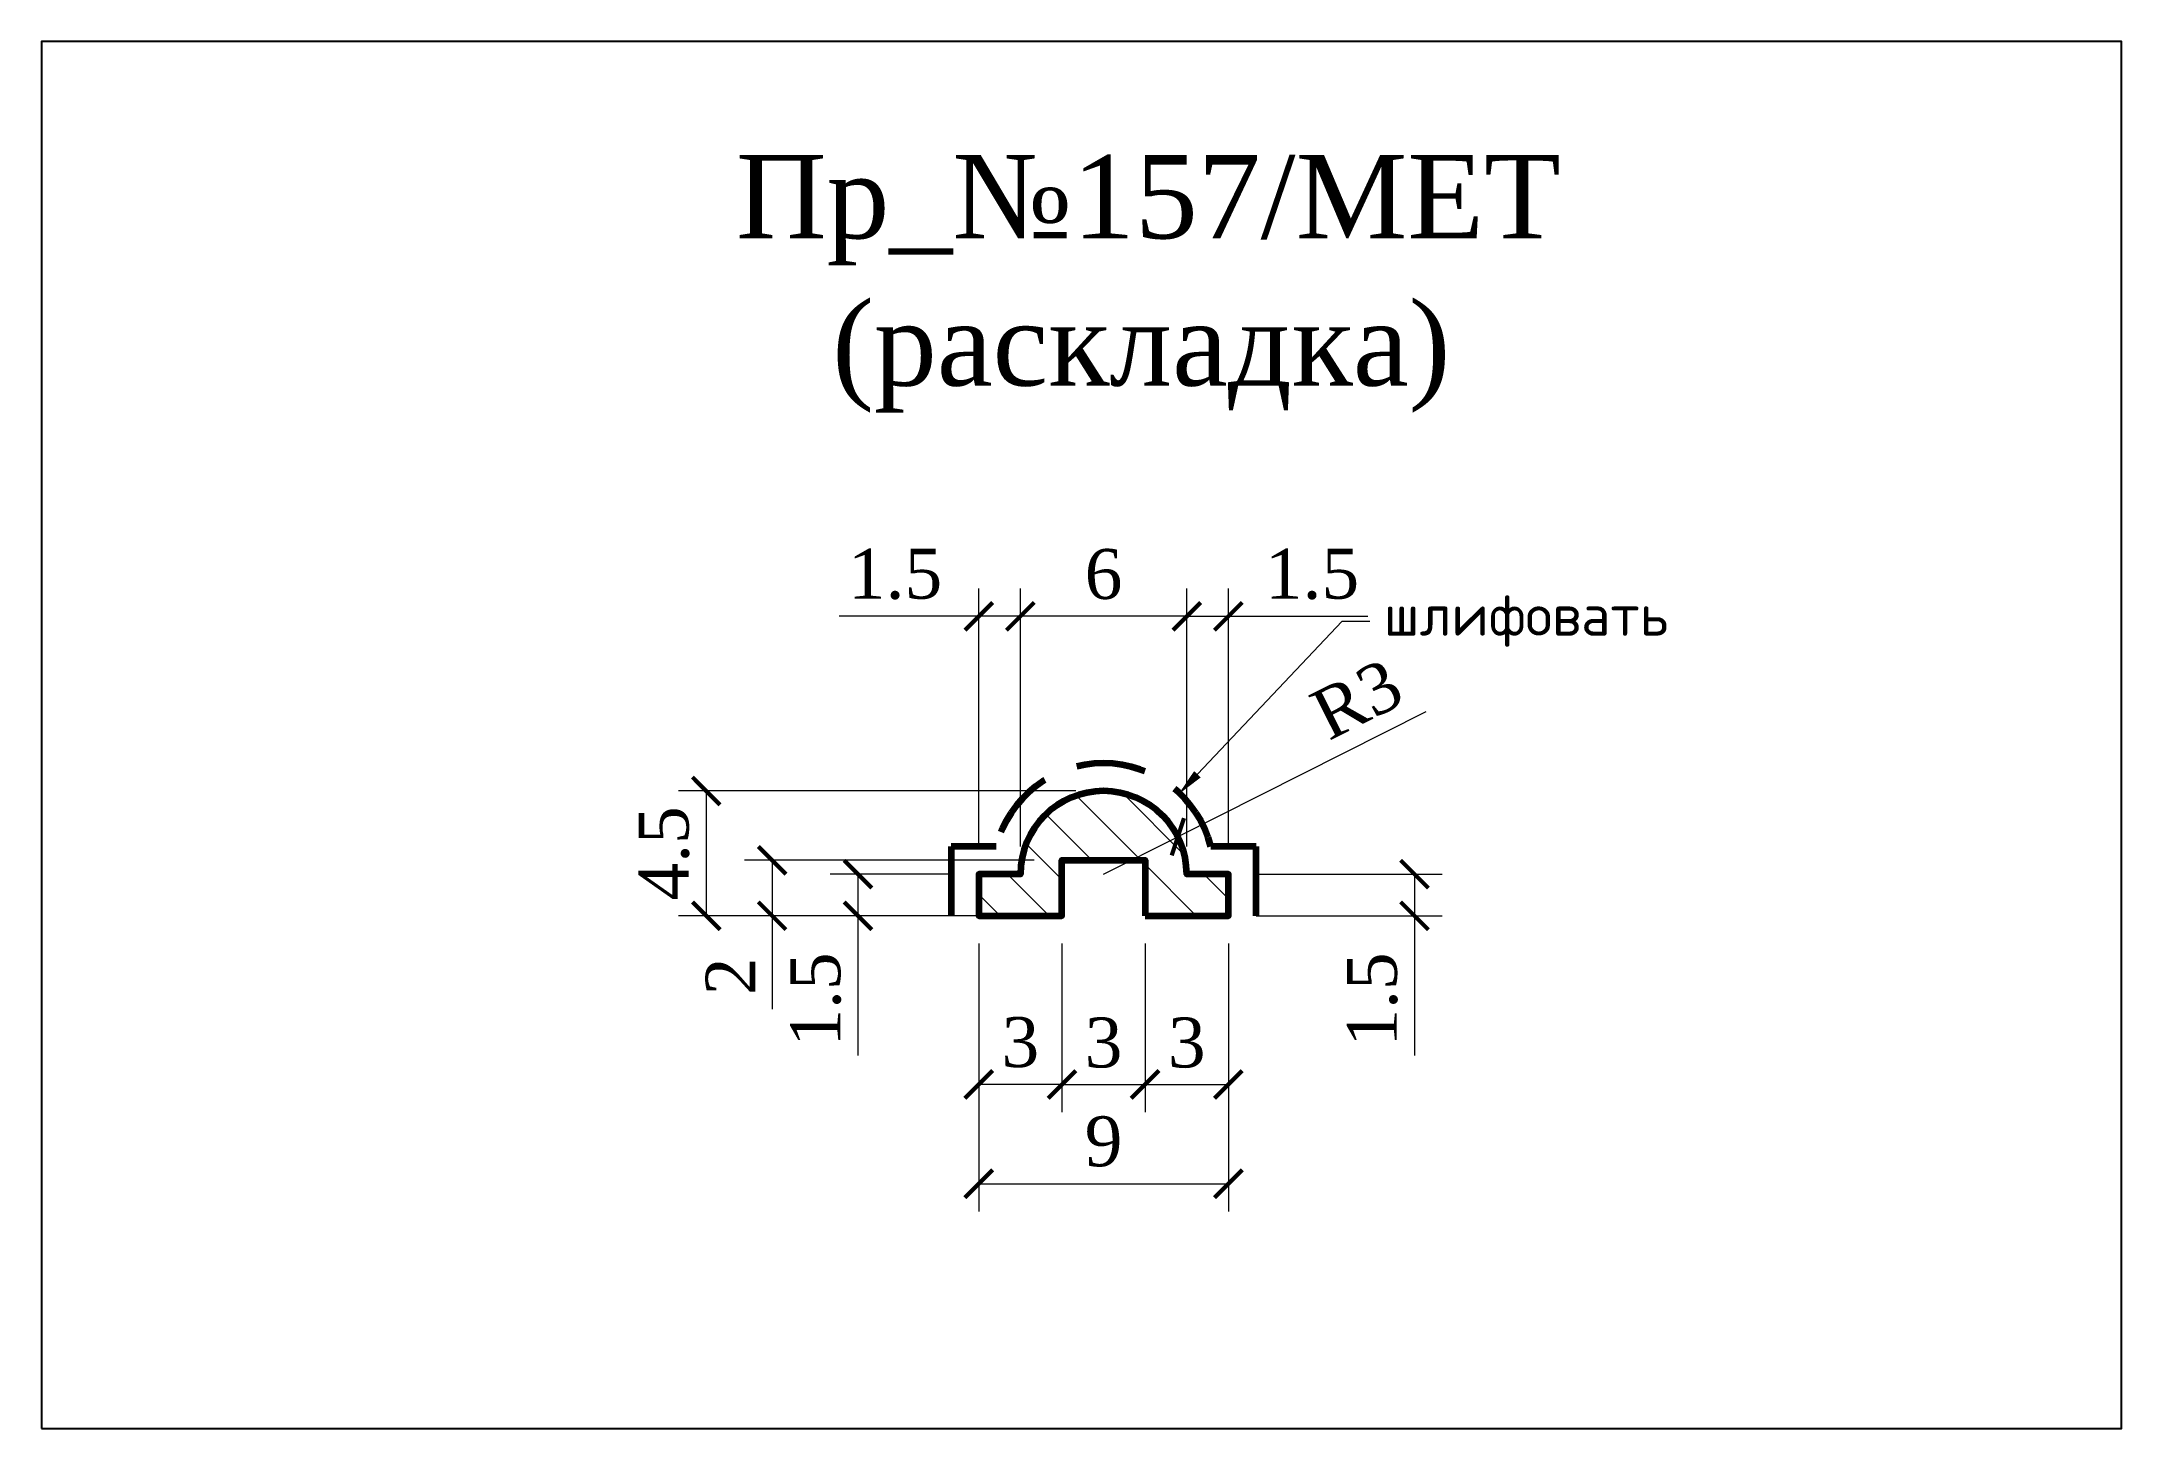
# Model space of a CAD drawing. Header units: millimetres. Extents: x 303658 to 303733, y -91640.1 to -91590.1.
import ezdxf
from ezdxf import colors
from ezdxf.entities.mleader import LeaderData, LeaderLine
from ezdxf.math import Vec2, Vec3

# ---------------------------------------------------------------- set-up
doc = ezdxf.new("R2010")
doc.units = ezdxf.units.MM
doc.header["$MEASUREMENT"] = 0
doc.linetypes.add('HIDDEN', pattern=[0.375, 0.25, -0.125])
doc.layers.add('Outside panel', color=7, linetype='Continuous', lineweight=18, true_color=0x7f5e57)
for name, color, linetype, lineweight in [('линия 15', 7, 'Continuous', 15), ('линия 50', 1, 'Continuous', 211), ('служебный слой РАЗМЕРЫ', 7, 'Continuous', 9)]:
    doc.layers.add(name, color=color, linetype=linetype, lineweight=lineweight)
doc.layers.add('размеры в модели', color=7, linetype='Continuous')
doc.styles.add('ELECT', font='times.ttf')
doc.styles.get("Standard").update_dxf_attribs({"font": 'times.ttf'})
doc.styles.add('ЕСКД профили текст', font='isocpeur.ttf')
doc.dimstyles.new('M_1', dxfattribs={"dimtxt": 1.8, "dimasz": 1, "dimexe": 1, "dimexo": 1, "dimgap": 0.6, "dimtad": 1, "dimdec": 0, "dimdsep": 46, "dimtxsty": 'Standard', "dimblk": 'ARCHTICK', "dimcen": -5, "dimclrd": 7, "dimclre": 7, "dimclrt": 7, "dimadec": 0, "dimazin": 0, "dimtfac": 1, "dimtdec": 0, "dimtmove": 0, "dimatfit": 3, "dimfxl": 1, "dimtolj": 1, "dimtzin": 0, "dimlwd": 5, "dimlwe": 5, "dimarcsym": 0})

# ---------------------------------------------------------------- blocks, each defined once
blk = doc.blocks.new('_ArchTick')
at = {"color": 0, "linetype": 'ByBlock', "const_width": 0.15}
blk.add_lwpolyline([(-0.5, -0.5), (0.5, 0.5)], dxfattribs=at)
blk = doc.blocks.new('*D2')
at = {"layer": 'Defpoints', "color": 0, "ltscale": 1000, "transparency": 16777216}
for p in [(306682.713, -90597.543), (306668.386, -90602.043), (306681.213, -90602.043)]:
    blk.add_point(p, dxfattribs=at)
at = {"layer": 'размеры в модели', "color": 7, "lineweight": 5, "ltscale": 1000, "transparency": 16777216}
for p, q in [((306681.713, -90597.543), (306667.386, -90597.543)), ((306668.386, -90597.543), (306668.386, -90602.043)), ((306680.213, -90602.043), (306667.386, -90602.043))]:
    blk.add_line(p, q, dxfattribs=at)
for p, rotation in [((306668.386, -90597.543), 90), ((306668.386, -90602.043), 270)]:
    blk.add_blockref('_ArchTick', p, dxfattribs=dict(at, rotation=rotation))
at = {"layer": 'размеры в модели', "color": 7, "ltscale": 1000, "transparency": 16777216, "insert": (306666.868, -90599.793), "char_height": 1.8, "attachment_point": 5, "rotation": 90}
blk.add_mtext('\\A1;4.5', dxfattribs=at)
blk = doc.blocks.new('*D3')
at = {"layer": 'Defpoints', "color": 0, "ltscale": 1000, "transparency": 16777216}
for p in [(306678.213, -90602.043), (306687.213, -90602.043), (306687.213, -90611.703)]:
    blk.add_point(p, dxfattribs=at)
at = {"layer": 'размеры в модели', "color": 7, "lineweight": 5, "ltscale": 1000, "transparency": 16777216}
for p, q in [((306678.213, -90603.043), (306678.213, -90612.703)), ((306687.213, -90603.043), (306687.213, -90612.703)), ((306678.213, -90611.703), (306687.213, -90611.703))]:
    blk.add_line(p, q, dxfattribs=at)
at = {"layer": 'размеры в модели', "color": 7, "lineweight": 5, "ltscale": 1000, "transparency": 16777216, "rotation": 180}
blk.add_blockref('_ArchTick', (306678.213, -90611.703), dxfattribs=at)
at = {"layer": 'размеры в модели', "color": 7, "lineweight": 5, "ltscale": 1000, "transparency": 16777216}
blk.add_blockref('_ArchTick', (306687.213, -90611.703), dxfattribs=at)
at = {"layer": 'размеры в модели', "color": 7, "ltscale": 1000, "transparency": 16777216, "insert": (306682.713, -90610.185), "char_height": 1.8, "attachment_point": 5}
blk.add_mtext('\\A1;9', dxfattribs=at)
blk = doc.blocks.new('*D4')
at = {"layer": 'Defpoints', "color": 0, "ltscale": 1000, "transparency": 16777216}
for p in [(306679.713, -90591.245), (306679.713, -90600.543), (306685.713, -90600.543)]:
    blk.add_point(p, dxfattribs=at)
at = {"layer": 'размеры в модели', "color": 7, "lineweight": 5, "ltscale": 1000, "transparency": 16777216}
for p, q in [((306679.713, -90599.543), (306679.713, -90590.245)), ((306685.713, -90599.543), (306685.713, -90590.245)), ((306685.713, -90591.245), (306679.713, -90591.245))]:
    blk.add_line(p, q, dxfattribs=at)
at = {"layer": 'размеры в модели', "color": 7, "lineweight": 5, "ltscale": 1000, "transparency": 16777216, "rotation": 180}
blk.add_blockref('_ArchTick', (306679.713, -90591.245), dxfattribs=at)
at = {"layer": 'размеры в модели', "color": 7, "lineweight": 5, "ltscale": 1000, "transparency": 16777216}
blk.add_blockref('_ArchTick', (306685.713, -90591.245), dxfattribs=at)
at = {"layer": 'размеры в модели', "color": 7, "ltscale": 1000, "transparency": 16777216, "insert": (306682.713, -90589.73), "char_height": 1.8, "attachment_point": 5}
blk.add_mtext('\\A1;6', dxfattribs=at)
blk = doc.blocks.new('*D5')
at = {"layer": 'Defpoints', "color": 0, "ltscale": 1000, "transparency": 16777216}
for p in [(306687.213, -90591.245), (306685.713, -90600.543), (306687.213, -90600.543)]:
    blk.add_point(p, dxfattribs=at)
at = {"layer": 'размеры в модели', "color": 7, "lineweight": 5, "ltscale": 1000, "transparency": 16777216}
for p, q in [((306685.713, -90599.543), (306685.713, -90590.245)), ((306687.213, -90599.543), (306687.213, -90590.245)), ((306685.713, -90591.245), (306687.213, -90591.245)), ((306687.213, -90591.245), (306692.248, -90591.245))]:
    blk.add_line(p, q, dxfattribs=at)
at = {"layer": 'размеры в модели', "color": 7, "lineweight": 5, "ltscale": 1000, "transparency": 16777216, "rotation": 180}
blk.add_blockref('_ArchTick', (306685.713, -90591.245), dxfattribs=at)
at = {"layer": 'размеры в модели', "color": 7, "lineweight": 5, "ltscale": 1000, "transparency": 16777216}
blk.add_blockref('_ArchTick', (306687.213, -90591.245), dxfattribs=at)
at = {"layer": 'размеры в модели', "color": 7, "ltscale": 1000, "transparency": 16777216, "insert": (306690.231, -90589.727), "char_height": 1.8, "attachment_point": 5}
blk.add_mtext('\\A1;1.5', dxfattribs=at)
blk = doc.blocks.new('*D6')
at = {"layer": 'Defpoints', "color": 0, "ltscale": 1000, "transparency": 16777216}
for p in [(306678.213, -90591.245), (306678.213, -90600.543), (306679.713, -90600.543)]:
    blk.add_point(p, dxfattribs=at)
at = {"layer": 'размеры в модели', "color": 7, "lineweight": 5, "ltscale": 1000, "transparency": 16777216}
for p, q in [((306678.213, -90599.543), (306678.213, -90590.245)), ((306679.713, -90599.543), (306679.713, -90590.245)), ((306678.213, -90591.245), (306673.177, -90591.245)), ((306679.713, -90591.245), (306678.213, -90591.245))]:
    blk.add_line(p, q, dxfattribs=at)
at = {"layer": 'размеры в модели', "color": 7, "lineweight": 5, "ltscale": 1000, "transparency": 16777216, "rotation": 180}
blk.add_blockref('_ArchTick', (306678.213, -90591.245), dxfattribs=at)
at = {"layer": 'размеры в модели', "color": 7, "lineweight": 5, "ltscale": 1000, "transparency": 16777216}
blk.add_blockref('_ArchTick', (306679.713, -90591.245), dxfattribs=at)
at = {"layer": 'размеры в модели', "color": 7, "ltscale": 1000, "transparency": 16777216, "insert": (306675.195, -90589.727), "char_height": 1.8, "attachment_point": 5}
blk.add_mtext('\\A1;1.5', dxfattribs=at)
blk = doc.blocks.new('*D7')
at = {"layer": 'Defpoints', "color": 0, "ltscale": 1000, "transparency": 16777216}
for p in [(306687.213, -90600.543), (306687.213, -90602.043), (306693.926, -90602.043)]:
    blk.add_point(p, dxfattribs=at)
at = {"layer": 'размеры в модели', "color": 7, "lineweight": 5, "ltscale": 1000, "transparency": 16777216}
for p, q in [((306688.213, -90600.543), (306694.926, -90600.543)), ((306693.926, -90600.543), (306693.926, -90602.043)), ((306688.213, -90602.043), (306694.926, -90602.043)), ((306693.926, -90602.043), (306693.926, -90607.079))]:
    blk.add_line(p, q, dxfattribs=at)
for p, rotation in [((306693.926, -90600.543), 90), ((306693.926, -90602.043), 270)]:
    blk.add_blockref('_ArchTick', p, dxfattribs=dict(at, rotation=rotation))
at = {"layer": 'размеры в модели', "color": 7, "ltscale": 1000, "transparency": 16777216, "insert": (306692.408, -90605.061), "char_height": 1.8, "attachment_point": 5, "rotation": 90}
blk.add_mtext('\\A1;1.5', dxfattribs=at)
blk = doc.blocks.new('*D8')
at = {"layer": 'Defpoints', "color": 0, "ltscale": 1000, "transparency": 16777216}
for p in [(306685.392, -90599.193), (306682.713, -90600.543)]:
    blk.add_point(p, dxfattribs=at)
at = {"layer": 'размеры в модели', "color": 7, "lineweight": 5, "ltscale": 1000, "transparency": 16777216}
for p in [(306694.334, -90594.687), (306682.713, -90600.543)]:
    blk.add_line(p, (306685.392, -90599.193), dxfattribs=at)
at = {"layer": 'размеры в модели', "color": 7, "lineweight": 5, "ltscale": 1000, "transparency": 16777216, "rotation": 206.7435617444595}
blk.add_blockref('_ArchTick', (306685.392, -90599.193), dxfattribs=at)
at = {"layer": 'размеры в модели', "color": 7, "ltscale": 1000, "transparency": 16777216, "insert": (306691.85, -90594.242), "char_height": 1.8, "attachment_point": 5, "rotation": 26.74356}
blk.add_mtext('\\A1;R3', dxfattribs=at)
blk = doc.blocks.new('*D10')
at = {"layer": 'Defpoints', "color": 0, "ltscale": 1000, "transparency": 16777216}
for p in [(306678.213, -90602.043), (306681.213, -90602.043), (306678.213, -90608.123)]:
    blk.add_point(p, dxfattribs=at)
at = {"layer": 'размеры в модели', "color": 7, "lineweight": 5, "ltscale": 1000, "transparency": 16777216}
for p, q in [((306678.213, -90603.043), (306678.213, -90609.123)), ((306681.213, -90603.043), (306681.213, -90609.123)), ((306681.213, -90608.123), (306678.213, -90608.123))]:
    blk.add_line(p, q, dxfattribs=at)
at = {"layer": 'размеры в модели', "color": 7, "lineweight": 5, "ltscale": 1000, "transparency": 16777216, "rotation": 180}
blk.add_blockref('_ArchTick', (306678.213, -90608.123), dxfattribs=at)
at = {"layer": 'размеры в модели', "color": 7, "lineweight": 5, "ltscale": 1000, "transparency": 16777216}
blk.add_blockref('_ArchTick', (306681.213, -90608.123), dxfattribs=at)
at = {"layer": 'размеры в модели', "color": 7, "ltscale": 1000, "transparency": 16777216, "insert": (306679.713, -90606.608), "char_height": 1.8, "attachment_point": 5}
blk.add_mtext('\\A1;3', dxfattribs=at)
blk = doc.blocks.new('*D12')
at = {"layer": 'Defpoints', "color": 0, "ltscale": 1000, "transparency": 16777216}
for p in [(306678.213, -90600.543), (306673.856, -90602.043), (306678.213, -90602.043)]:
    blk.add_point(p, dxfattribs=at)
at = {"layer": 'размеры в модели', "color": 7, "lineweight": 5, "ltscale": 1000, "transparency": 16777216}
for p, q in [((306677.213, -90600.543), (306672.856, -90600.543)), ((306673.856, -90600.543), (306673.856, -90602.043)), ((306677.213, -90602.043), (306672.856, -90602.043)), ((306673.856, -90602.043), (306673.856, -90607.079))]:
    blk.add_line(p, q, dxfattribs=at)
for p, rotation in [((306673.856, -90600.543), 90), ((306673.856, -90602.043), 270)]:
    blk.add_blockref('_ArchTick', p, dxfattribs=dict(at, rotation=rotation))
at = {"layer": 'размеры в модели', "color": 7, "ltscale": 1000, "transparency": 16777216, "insert": (306672.338, -90605.061), "char_height": 1.8, "attachment_point": 5, "rotation": 90}
blk.add_mtext('\\A1;1.5', dxfattribs=at)
blk = doc.blocks.new('*D13')
at = {"layer": 'Defpoints', "color": 0, "ltscale": 1000, "transparency": 16777216}
for p in [(306681.213, -90600.043), (306670.761, -90602.043), (306681.213, -90602.043)]:
    blk.add_point(p, dxfattribs=at)
at = {"layer": 'размеры в модели', "color": 7, "lineweight": 5, "ltscale": 1000, "transparency": 16777216}
for p, q in [((306680.213, -90600.043), (306669.761, -90600.043)), ((306670.761, -90600.043), (306670.761, -90602.043)), ((306680.213, -90602.043), (306669.761, -90602.043)), ((306670.761, -90602.043), (306670.761, -90605.405))]:
    blk.add_line(p, q, dxfattribs=at)
for p, rotation in [((306670.761, -90600.043), 90), ((306670.761, -90602.043), 270)]:
    blk.add_blockref('_ArchTick', p, dxfattribs=dict(at, rotation=rotation))
at = {"layer": 'размеры в модели', "color": 7, "ltscale": 1000, "transparency": 16777216, "insert": (306669.261, -90604.224), "char_height": 1.8, "attachment_point": 5, "rotation": 90}
blk.add_mtext('\\A1;2', dxfattribs=at)
blk = doc.blocks.new('157 MET')
at = {"layer": 'Outside panel', "ltscale": 1000}
h = blk.add_hatch(dxfattribs=at)
h.set_pattern_fill('ANSI31', color=256, scale=10, angle=90)
h.set_pattern_definition([(135, (-3978.6465, 5566.8348), (-0.8838834765, -0.8838834765), [])])
h.paths.add_polyline_path([(306679.713, -90600.543), (306678.213, -90600.543), (306678.213, -90602.043), (306681.213, -90602.043), (306681.213, -90600.043), (306684.213, -90600.043), (306684.213, -90602.043), (306687.213, -90602.043), (306687.213, -90600.543), (306685.713, -90600.543, 1)])
at = {"layer": 'линия 50', "color": 1, "linetype": 'HIDDEN', "ltscale": 10, "true_color": 0xff0909}
blk.add_lwpolyline([(306688.213, -90602.043), (306688.213, -90599.543), (306686.586, -90599.543, 0.774597), (306678.84, -90599.543), (306677.213, -90599.543), (306677.213, -90602.043)], format="xyb", dxfattribs=at)
at = {"layer": 'линия 50', "color": 7}
blk.add_lwpolyline([(306684.213, -90602.043), (306687.213, -90602.043), (306687.213, -90600.543), (306685.713, -90600.543, 1), (306679.713, -90600.543), (306678.213, -90600.543), (306678.213, -90602.043), (306681.213, -90602.043), (306681.213, -90602.043), (306681.213, -90600.043), (306684.213, -90600.043), (306684.213, -90602.043)], format="xyb", close=True, dxfattribs=at)
at = {"color": 7, "ltscale": 1000, "style": 'ELECT'}
for s, p in [('Пр_№157/МЕТ', (306669.454, -90577.617)), ('(раскладка)', (306672.925, -90582.927))]:
    blk.add_text(s, height=3, dxfattribs=at).set_placement(p)
at = {"layer": 'размеры в модели', "color": 0, "ltscale": 1000}
for base, p1, p2, picture, middle in [((306678.212738027, -90591.245153245), (306679.712738027, -90600.54336235), (306678.212738027, -90600.543365928), '*D6', (306675.194929807, -90589.726984535)), ((306679.713, -90591.245), (306685.713, -90600.543), (306679.713, -90600.543), '*D4', (306682.713, -90589.73)), ((306687.21273, -90591.24515), (306685.71274, -90600.54336), (306687.21273, -90600.54336), '*D5', (306690.23054, -90589.72698)), ((306678.213, -90608.123), (306681.213, -90602.043), (306678.213, -90602.043), '*D10', (306679.713, -90606.608))]:
    dim = blk.add_linear_dim(base=base, p1=p1, p2=p2, dimstyle='M_1', override={"dimtxt": 1.8}, dxfattribs=at)
    dim.commit()
    dim.dimension.update_dxf_attribs({"geometry": picture, "text_midpoint": middle})
dim = blk.add_radius_dim(center=(306682.713, -90600.543), mpoint=(306685.392, -90599.193), dimstyle='M_1', override={"dimtxt": 1.8}, dxfattribs=at)
dim.commit()
dim.dimension.update_dxf_attribs({"geometry": '*D8', "text_midpoint": (306692.532, -90595.595), "dimtype": 132})
for base, p1, p2, picture, middle in [((306668.38567, -90602.0434), (306682.71274, -90597.54336), (306681.21273, -90602.0434), '*D2', (306666.86751, -90599.79338)), ((306670.761, -90602.043), (306681.213, -90600.043), (306681.213, -90602.043), '*D13', (306669.261, -90604.224)), ((306673.85597, -90602.0434), (306678.21273, -90600.54336), (306678.21273, -90602.0434), '*D12', (306672.3378, -90605.0612)), ((306693.92625, -90602.0434), (306687.21273, -90600.54336), (306687.21273, -90602.0434), '*D7', (306692.40808, -90605.0612))]:
    dim = blk.add_linear_dim(base=base, p1=p1, p2=p2, angle=90, dimstyle='M_1', override={"dimtxt": 1.8}, dxfattribs=at)
    dim.commit()
    dim.dimension.update_dxf_attribs({"geometry": picture, "text_midpoint": middle})
dim = blk.add_linear_dim(base=(306687.213, -90611.703), p1=(306678.213, -90602.043), p2=(306687.213, -90602.043), dimstyle='M_1', override={"dimtxt": 1.8}, dxfattribs=at)
dim.commit()
dim.dimension.update_dxf_attribs({"geometry": '*D3', "text_midpoint": (306682.713, -90611.703), "dimtype": 128})
for base, p1, p2 in [((306684.213, -90608.123), (306681.213, -90602.043), (306684.213, -90602.043)), ((306687.213, -90608.123), (306684.213, -90602.043), (306687.213, -90602.043))]:
    blk.add_linear_dim(base=base, p1=p1, p2=p2, dimstyle='M_1', override={"dimtxt": 1.8}, dxfattribs=at).render()

msp = doc.modelspace()

# ---------------------------------------------------------------- linework, layer by layer
at = {"color": 6, "ltscale": 1000}
msp.add_lwpolyline([(303657.978, -91640.13), (303732.978, -91640.13), (303732.978, -91590.13), (303657.978, -91590.13)], close=True, dxfattribs=at)

# ---------------------------------------------------------------- block references
at = {"layer": 'линия 15', "color": 5}
msp.add_blockref('157 MET', (-2986.439, -1019.606), dxfattribs=at)

# ---------------------------------------------------------------- leaders
at = {"layer": 'служебный слой РАЗМЕРЫ'}
ml = msp.add_multileader_mtext('Standard', dxfattribs=at)
ml.set_content('\\A1;шлифовать', color=256, style='ЕСКД профили текст')
ml.set_leader_properties(color=256, linetype='ByLayer', lineweight=-1)
ml.build(insert=Vec2(0, 0))
ml.multileader.update_dxf_attribs({"dogleg_length": 1, "arrow_head_size": 1})
ctx = ml.context
ctx.base_point, ctx.char_height, ctx.arrow_head_size, ctx.landing_gap_size, ctx.plane_origin = Vec3(303705.876, -91611.024), 1.5, 1, 0.5, Vec3(303724.91, -91580.168)
notes = []
notes.append((ctx, [(1, (1, 1, 0), (303704.876, -91611.024), (1, 0), 1, [(0, [(303698.972, -91617.273)], 0, [])])]))
ctx.mtext.insert, ctx.mtext.flow_direction = Vec3(303706.376, -91610.049), 5
for ctx, leaders in notes:
    for number, flags, end, landing, length, lines in leaders:
        leader = LeaderData()
        leader.index, (leader.has_last_leader_line, leader.has_dogleg_vector, leader.attachment_direction) = number, flags
        leader.last_leader_point, leader.dogleg_vector, leader.dogleg_length = Vec3(end), Vec3(landing), length
        for number, points, colour, breaks in lines:
            line = LeaderLine()
            line.index, line.vertices, line.color, line.breaks = number, Vec3.list(points), colors.encode_raw_color(colour), breaks
            leader.lines.append(line)
        ctx.leaders.append(leader)

doc.saveas('drawing.dxf')
